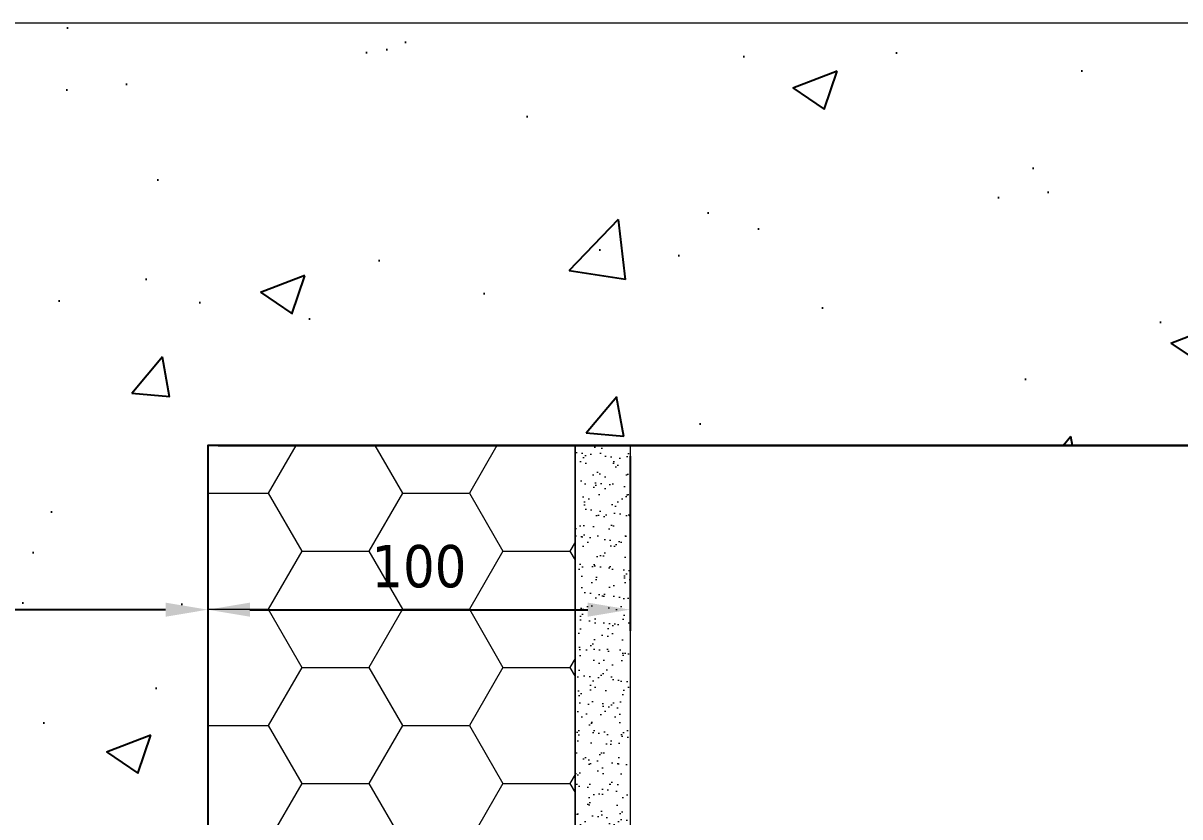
# Model space of a CAD drawing. Header units: millimetres. Extents: x -20000 to 230000, y -17405 to 24510.
# Drawn here: x 134956.3 to 135230.2, y -3593.5 to -3405.7 of the extents above; entities that cross this region are included whole.
import ezdxf

# ---------------------------------------------------------------- set-up
doc = ezdxf.new("R2010")
doc.units = ezdxf.units.MM
doc.header["$PDMODE"] = 35
doc.header["$PDSIZE"] = 0.5
doc.layers.get('0').update_dxf_attribs({"lineweight": 13})
doc.layers.get('Defpoints').update_dxf_attribs({"true_color": 0xc2a584})
doc.layers.add('0 - Invisible', color=43, linetype='Continuous', lineweight=0, plot=False)
for name, color, linetype, lineweight in [('1 - BETON', 251, 'Continuous', 25), ('1 - Cotation', 32, 'Continuous', 13), ('1 - Isolant', 132, 'Continuous', 13), ('1 - Platre', 252, 'Continuous', 13)]:
    doc.layers.add(name, color=color, linetype=linetype, lineweight=lineweight)
doc.styles.add('Texte Poralu', font='tahomabd.ttf')
doc.dimstyles.new('100 - 1000', dxfattribs={"dimtxt": 15, "dimasz": 15, "dimexe": 5, "dimexo": 2.5, "dimgap": 8, "dimtad": 1, "dimdec": 1, "dimtxsty": 'Texte Poralu', "dimcen": 10, "dimazin": 0, "dimtfac": 1, "dimtdec": 1, "dimtmove": 0, "dimatfit": 3, "dimfxl": 1, "dimarcsym": 0})
doc.dimstyles.new('30 - 1000', dxfattribs={"dimtxt": 10, "dimasz": 10, "dimexe": 5, "dimexo": 2.5, "dimgap": 5, "dimtad": 1, "dimdec": 1, "dimtxsty": 'Texte Poralu', "dimcen": 5, "dimazin": 0, "dimtfac": 1, "dimtdec": 1, "dimtmove": 0, "dimatfit": 3, "dimfxl": 1, "dimarcsym": 0})

# ---------------------------------------------------------------- blocks, each defined once
blk = doc.blocks.new('*U2020')
at = {"layer": '1 - Isolant'}
h = blk.add_hatch(dxfattribs=at)
h.set_pattern_fill('HONEY', color=256, scale=5)
h.set_pattern_definition([(0, (-58597.14088961186, -19387.49265059331), (23.8125, 13.748153225), [15.875, -31.75]), (120, (-58597.14088961186, -19387.49265059331), (-23.81249994797095, 13.74815331511695), [15.87499999999993, -31.74999999999986]), (59.99999999999999, (-58597.14088961186, -19387.49265059331), (5.202904551637744e-08, 27.49630654011694), [-31.75, 15.875])])
h.paths.add_polyline_path([(8.668011238488081e-11, -289.9999999999861), (87.00000000007212, -289.9999999999861), (86.99999999999818, -190), (-1.818989403545856e-12, -190)])
at = {"layer": '1 - Platre'}
h = blk.add_hatch(dxfattribs=at)
h.set_pattern_fill('AR-SAND', color=256, scale=0.1)
h.set_pattern_definition([(37.50000000000001, (-58597.14088961186, -19387.49265059331), (-0.1600031295984046, 4.894132373293424), [0, -3.860800000000001, 0, -4.318000000000001, 0, -4.1275]), (7.499999999999999, (-58597.14088961186, -19387.49265059331), (4.495232831380027, 7.168251005683543), [0, -2.0828, 0, -3.4798, 0, -1.3335]), (327.5, (-58600.26508961186, -19387.49265059331), (7.90992370241458, 0.01437184678545691), [0, -1.27, 0, -4.572, 0, -5.969]), (317.5, (-58600.26508961186, -19387.49265059331), (7.635564524722972, 2.229293232572162), [0, -0.635, 0, -2.9972, 0, -3.429])])
h.paths.add_polyline_path([(100.0000000000794, -289.9999999999861), (99.99999999999818, -190), (86.99999999999818, -190), (87.00000000007212, -289.9999999999861)])
at = {"layer": '0 - Invisible'}
for points in [[(8.668011238488081e-11, -289.9999999999861), (87.00000000007212, -289.9999999999861)], [(87.00000000007212, -289.9999999999861), (100.0000000000794, -289.9999999999861)]]:
    blk.add_lwpolyline(points, dxfattribs=at)
at = {"layer": '1 - Isolant'}
blk.add_lwpolyline([(87.00000000007212, -289.9999999999861), (86.99999999999818, -190), (-1.818989403545856e-12, -190), (8.668011238488081e-11, -289.9999999999861)], dxfattribs=at)
at = {"layer": '1 - Platre'}
blk.add_lwpolyline([(100.0000000000794, -289.9999999999861), (99.99999999999818, -190), (86.99999999999818, -190), (87.00000000007212, -289.9999999999861)], dxfattribs=at)
blk = doc.blocks.new('*U2019')
at = {"layer": '1 - BETON'}
h = blk.add_hatch(dxfattribs=at)
h.set_pattern_fill('CONCRETE', color=256, scale=15, style=0, pattern_type=2)
h.set_pattern_definition([(49.99999999999999, (119.9999999999999, -20.00000000001549), (107.589027390113, -9.412820247389266), [11.25, -123.75]), (355, (119.9999999999999, -20.00000000001549), (-20.81270004195, 112.8288200550018), [9, -99]), (100.4514, (128.965752, -20.78440100001549), (86.77640725710323, 103.415931309143), [9.5610285, -105.1713168]), (46.18420000000002, (119.9999999999999, 9.99999999998451), (160.0861572938467, -24.82785214935271), [16.87499999999985, -185.6249999999988]), (96.6356, (133.3405117499999, 7.9310039499845), (140.1994058323055, 146.1176806350663), [14.3415432, -157.75695]), (351.1842, (119.9999999999999, 9.99999999998451), (140.1992917700441, 146.1177901387987), [13.5, -148.5]), (21, (134.9999999999999, 2.49999999998451), (89.53605781776925, -60.39283359980082), [11.25, -123.75]), (326.0000000000001, (134.9999999999999, 2.49999999998451), (36.49729978823726, 108.772506757028), [9, -99]), (71.4514, (142.46133495, -2.532740900015483), (126.0333942872235, 48.37957450649286), [9.5610285, -105.1713168]), (37.50000000000001, (119.9999999999999, -20.00000000001549), (1.8239782975936, 49.93407807469672), [0, -97.8, 0, -100.5, 0, -99.375]), (7.499999999999999, (119.9999999999999, -20.00000000001549), (39.46043061632229, 59.16175678235403), [0, -57.3, 0, -95.55, 0, -37.875]), (327.5, (86.54999999999994, -20.00000000001549), (80.07336542586135, -3.383230760156963), [0, -37.5, 0, -117, 0, -155.25]), (317.5, (71.54999999999995, -20.00000000001549), (87.47792540135794, 15.01574734984766), [0, -48.75, 0, -77.69999999999999, 0, -110.25])])
h.paths.add_polyline_path([(400, 279.9999999999845), (300, 379.9999999999845), (-180, 379.9999999999845), (-180, 0), (0, 0), (0, 279.9999999999845)])
at = {"layer": '0 - Invisible'}
blk.add_lwpolyline([(400, 279.9999999999845), (300, 379.9999999999845), (-180, 379.9999999999845)], dxfattribs=at)
at = {"layer": '1 - BETON'}
blk.add_lwpolyline([(400, 279.9999999999845), (0, 279.9999999999845), (0, 0), (-180, 0), (-180, 379.9999999999845)], dxfattribs=at)
blk = doc.blocks.new('*D1183')
at = {"layer": '1 - Cotation', "color": 0, "lineweight": -2, "transparency": 16777216}
for p, q in [((135000.0000245568, -3508.168358777198), (135000.0000245568, -3549.494146561048)), ((135100.000024557, -3508.168358777198), (135100.000024557, -3549.494146561048)), ((135010.0000245568, -3544.494146561048), (135090.000024557, -3544.494146561048))]:
    blk.add_line(p, q, dxfattribs=at)
at = {"layer": '1 - Cotation', "color": 0, "transparency": 16777216}
for points in [[(135010.0000245568, -3542.827479894382), (135010.0000245568, -3546.160813227715), (135000.0000245568, -3544.494146561048)], [(135090.000024557, -3542.827479894382), (135090.000024557, -3546.160813227715), (135100.000024557, -3544.494146561048)]]:
    blk.add_solid(points, dxfattribs=at)
at = {"layer": 'Defpoints', "color": 0, "transparency": 16777216}
for p in [(135000.0000245568, -3505.668358777198), (135100.000024557, -3505.668358777198), (135100.000024557, -3544.494146561048)]:
    blk.add_point(p, dxfattribs=at)
at = {"layer": '1 - Cotation', "color": 0, "transparency": 16777216, "insert": (135050.0000245569, -3534.289311101008), "char_height": 10, "attachment_point": 5, "style": 'Texte Poralu'}
blk.add_mtext('100', dxfattribs=at)
blk = doc.blocks.new('*D1190')
at = {"layer": '1 - Cotation', "color": 0, "lineweight": -2, "transparency": 16777216}
for p, q in [((134820.0000245569, -3408.1683587772), (134820.0000245569, -3549.494146561046)), ((135000.0000245568, -3508.168358777198), (135000.0000245568, -3549.494146561046)), ((134990.0000245568, -3544.494146561046), (134830.0000245569, -3544.494146561046))]:
    blk.add_line(p, q, dxfattribs=at)
at = {"layer": '1 - Cotation', "color": 0, "transparency": 16777216}
for points in [[(134830.0000245569, -3542.82747989438), (134830.0000245569, -3546.160813227713), (134820.0000245569, -3544.494146561046)], [(134990.0000245568, -3542.82747989438), (134990.0000245568, -3546.160813227713), (135000.0000245568, -3544.494146561046)]]:
    blk.add_solid(points, dxfattribs=at)
at = {"layer": 'Defpoints', "color": 0, "transparency": 16777216}
for p in [(134820.0000245569, -3405.6683587772), (135000.0000245568, -3505.668358777198), (134820.0000245569, -3544.494146561046)]:
    blk.add_point(p, dxfattribs=at)
at = {"layer": '1 - Cotation', "color": 0, "transparency": 16777216, "insert": (134910.0000245569, -3534.265805392477), "char_height": 10, "attachment_point": 5, "style": 'Texte Poralu'}
blk.add_mtext('180', dxfattribs=at)
blk = doc.blocks.new('*D1184')
at = {"layer": '1 - Cotation', "color": 0, "lineweight": -2, "transparency": 16777216}
for p, q in [((135397.5000245569, -3505.668358777199), (135340.0000245567, -3505.668358777199)), ((135345.0000245567, -3520.668358777199), (135345.0000245567, -3780.668358777184)), ((135002.5000245569, -3795.668358777184), (135350.0000245567, -3795.668358777184))]:
    blk.add_line(p, q, dxfattribs=at)
at = {"layer": '1 - Cotation', "color": 0, "transparency": 16777216}
for points in [[(135342.5000245567, -3520.668358777199), (135347.5000245567, -3520.668358777199), (135345.0000245567, -3505.668358777199)], [(135342.5000245567, -3780.668358777184), (135347.5000245567, -3780.668358777184), (135345.0000245567, -3795.668358777184)]]:
    blk.add_solid(points, dxfattribs=at)
at = {"layer": 'Defpoints', "color": 0, "transparency": 16777216}
for p in [(135400.0000245569, -3505.668358777199), (135000.0000245569, -3795.668358777184), (135345.0000245567, -3795.668358777184)]:
    blk.add_point(p, dxfattribs=at)
at = {"layer": '1 - Cotation', "color": 0, "transparency": 16777216, "insert": (135329.5000245567, -3650.668358777169), "char_height": 15, "attachment_point": 5, "rotation": 90, "style": 'Texte Poralu'}
blk.add_mtext('RET', dxfattribs=at)
blk = doc.blocks.new('*D1191')
at = {"layer": 'Defpoints', "color": 0, "lineweight": -2, "transparency": 16777216}
for p, q in [((135002.5000245569, -3505.6683587772), (135255.7423347312, -3505.6683587772)), ((135250.7423347312, -3785.668358777184), (135250.7423347312, -3515.6683587772)), ((135002.5000245569, -3795.668358777184), (135255.7423347312, -3795.668358777184))]:
    blk.add_line(p, q, dxfattribs=at)
at = {"layer": 'Defpoints', "color": 0, "transparency": 16777216}
for p in [(135000.0000245569, -3505.6683587772), (135250.7423347312, -3505.6683587772), (135000.0000245569, -3795.668358777184)]:
    blk.add_point(p, dxfattribs=at)
for points in [[(135249.0756680646, -3515.6683587772), (135252.4090013979, -3515.6683587772), (135250.7423347312, -3505.6683587772)], [(135249.0756680646, -3785.668358777184), (135252.4090013979, -3785.668358777184), (135250.7423347312, -3795.668358777184)]]:
    blk.add_solid(points, dxfattribs=at)
at = {"layer": 'Defpoints', "color": 0, "transparency": 16777216, "insert": (135240.5374992712, -3650.66835877717), "char_height": 10, "attachment_point": 5, "rotation": 90, "style": 'Texte Poralu'}
blk.add_mtext('290', dxfattribs=at)

msp = doc.modelspace()

# ---------------------------------------------------------------- block references
msp.add_blockref('*U2019', (135000.0000245569, -3785.668358777184))
at = {"xscale": -1, "rotation": 180}
msp.add_blockref('*U2020', (135000.0000245569, -3795.668358777184), dxfattribs=at)

# ---------------------------------------------------------------- dimensions: what is measured, and where the dimension line sits
at = {"layer": '1 - Cotation'}
for base, p2, picture, middle in [((134820.0000245569, -3544.494146561046), (134820.0000245569, -3405.6683587772), '*D1190', (134910.0000245569, -3534.265805392477)), ((135100.000024557, -3544.494146561048), (135100.000024557, -3505.668358777198), '*D1183', (135050.0000245569, -3534.289311101008))]:
    dim = msp.add_linear_dim(base=base, p1=(135000.0000245568, -3505.668358777198), p2=p2, dimstyle='30 - 1000', dxfattribs=at)
    dim.commit()
    dim.dimension.update_dxf_attribs({"geometry": picture, "text_midpoint": middle})
dim = msp.add_linear_dim(base=(135345.0000245567, -3795.668358777184), p1=(135400.0000245569, -3505.668358777199), p2=(135000.0000245569, -3795.668358777184), angle=270, text='RET', dimstyle='100 - 1000', dxfattribs=at)
dim.commit()
dim.dimension.update_dxf_attribs({"geometry": '*D1184', "text_midpoint": (135329.5000245567, -3650.668358777169)})
at = {"layer": 'Defpoints'}
dim = msp.add_linear_dim(base=(135250.7423347312, -3505.6683587772), p1=(135000.0000245569, -3795.668358777184), p2=(135000.0000245569, -3505.6683587772), angle=90, dimstyle='30 - 1000', dxfattribs=at)
dim.commit()
dim.dimension.update_dxf_attribs({"geometry": '*D1191', "text_midpoint": (135240.5374992712, -3650.66835877717)})

doc.saveas('drawing.dxf')
